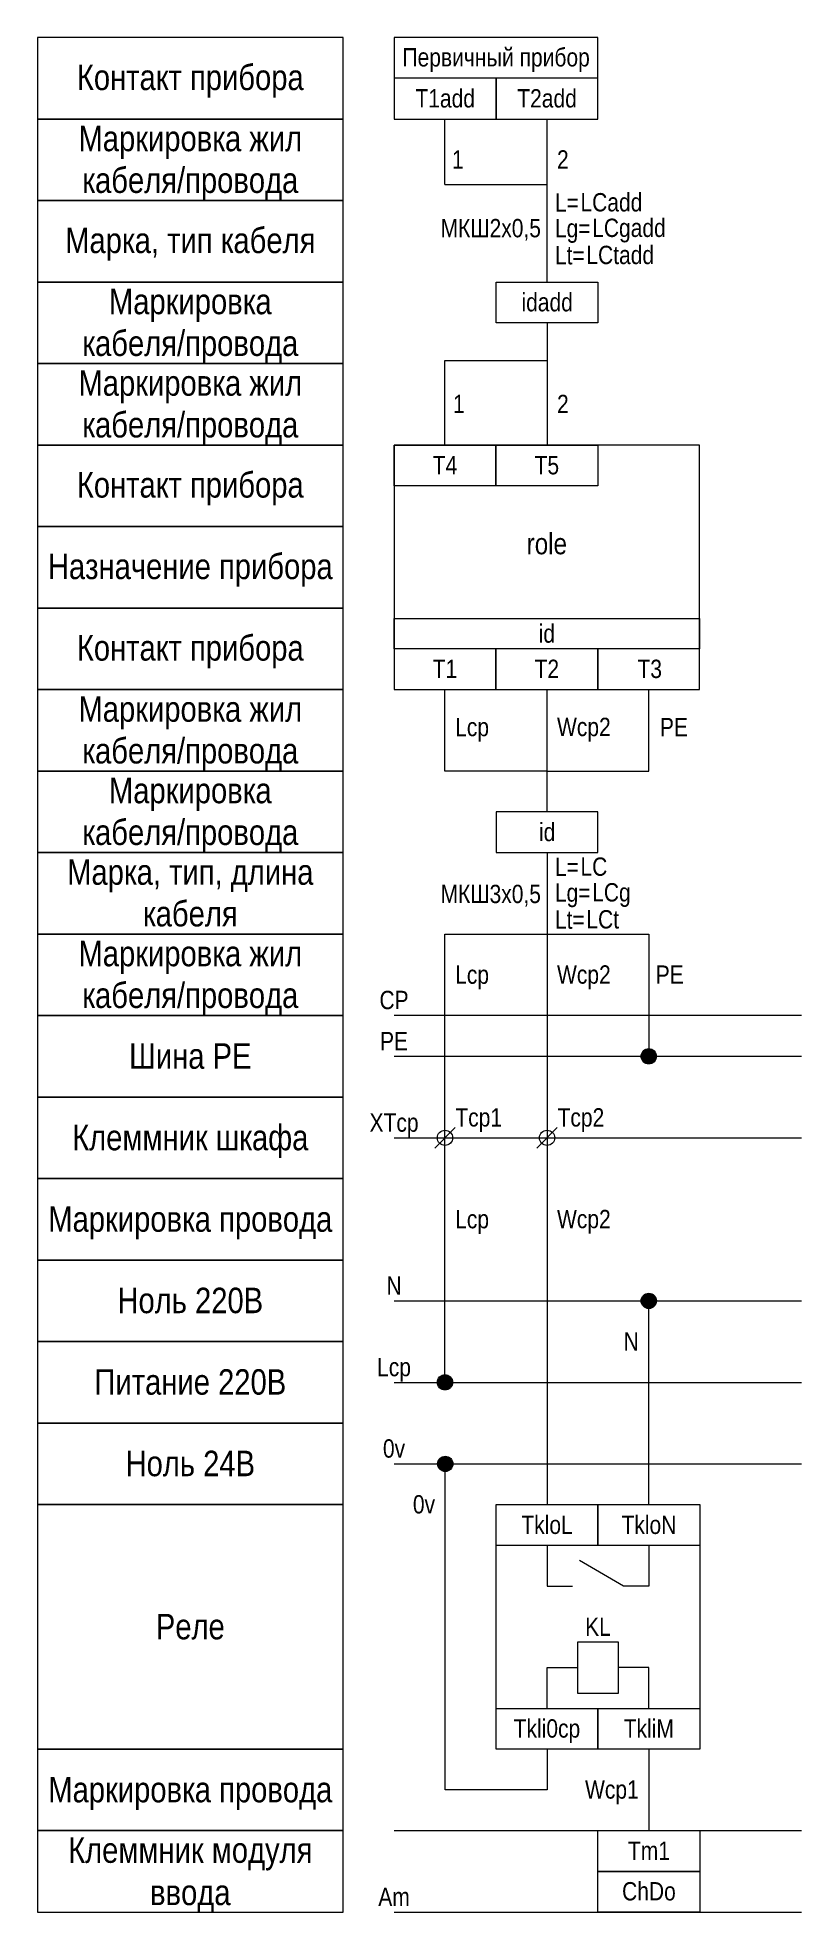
# Model space of a CAD drawing. Header units: millimetres. Extents: x 20 to 95, y -189 to -5.
import ezdxf

# ---------------------------------------------------------------- set-up
doc = ezdxf.new("R2010")
doc.units = ezdxf.units.MM
doc.header["$MEASUREMENT"] = 0
doc.linetypes.add('1_1', pattern=[2000, 1000, -1000])
doc.linetypes.add('4_2_1_2', pattern=[6702.777624, 3527.777672, -1763.888836, 0, -1411.111116])
for name, color, linetype in [('cp_names', 7, 'Continuous'), ('cp_params_do', 7, 'Continuous'), ('cp_static_do', 7, 'Continuous'), ('id_names', 7, 'Continuous'), ('id_params_do', 7, 'Continuous'), ('id_static_do', 7, 'Continuous')]:
    doc.layers.add(name, color=color, linetype=linetype)
doc.styles.add('СГЕНЕРИР_СТИЛЬ_1', font='')
doc.styles.get('СГЕНЕРИР_СТИЛЬ_1').set_extended_font_data('Arial Narrow')

msp = doc.modelspace()

# ---------------------------------------------------------------- hatches: boundary and pattern name
at = {"layer": 'cp_static_do', "linetype": 'Continuous', "lineweight": 0, "true_color": 0x000000}
for points in [[(79.25, -105), (79.31, -105.29), (79.47, -105.53), (79.71, -105.69), (80, -105.75), (80.29, -105.69), (80.53, -105.53), (80.69, -105.29), (80.75, -105), (80.69, -104.71), (80.53, -104.47), (80.29, -104.31), (80, -104.25), (79.71, -104.31), (79.47, -104.47), (79.31, -104.71)], [(79.26, -129), (79.32, -129.28), (79.48, -129.53), (79.73, -129.69), (80.01, -129.75), (80.3, -129.69), (80.54, -129.53), (80.71, -129.28), (80.76, -129), (80.71, -128.71), (80.54, -128.47), (80.3, -128.3), (80.01, -128.25), (79.73, -128.3), (79.48, -128.47), (79.32, -128.71)], [(59.25, -137), (59.3, -137.29), (59.47, -137.53), (59.71, -137.69), (60, -137.75), (60.28, -137.69), (60.53, -137.53), (60.69, -137.29), (60.75, -137), (60.69, -136.71), (60.53, -136.47), (60.28, -136.31), (60, -136.25), (59.71, -136.31), (59.47, -136.47), (59.3, -136.71)], [(59.28, -145), (59.34, -145.28), (59.5, -145.53), (59.75, -145.69), (60.03, -145.75), (60.32, -145.69), (60.56, -145.53), (60.73, -145.28), (60.78, -145), (60.73, -144.71), (60.56, -144.47), (60.32, -144.3), (60.03, -144.25), (59.75, -144.3), (59.5, -144.47), (59.34, -144.71)]]:
    msp.add_hatch(color=18, dxfattribs=at).paths.add_polyline_path(points)

# ---------------------------------------------------------------- linework, layer by layer
at = {"layer": 'cp_names', "color": 7, "linetype": 'Continuous', "lineweight": 15, "ltscale": 100}
for points in [[(20, -101), (50, -101), (50, -93), (20, -93)], [(20, -109), (50, -109), (50, -101), (20, -101)], [(20, -117), (50, -117), (50, -109), (20, -109)], [(20, -125), (50, -125), (50, -117), (20, -117)], [(20, -133), (50, -133), (50, -125), (20, -125)], [(20, -141), (50, -141), (50, -133), (20, -133)], [(20, -149), (50, -149), (50, -141), (20, -141)], [(20, -173), (50, -173), (50, -149), (20, -149)], [(20, -181), (50, -181), (50, -173), (20, -173)], [(20, -189), (50, -189), (50, -181), (20, -181)]]:
    msp.add_lwpolyline(points, close=True, dxfattribs=at)
at = {"layer": 'cp_static_do', "color": 7, "linetype": 'Continuous', "lineweight": 15, "ltscale": 100}
for p, q in [((70.02, -93), (70.02, -149)), ((55, -105), (95, -105)), ((59, -114), (61, -112)), ((69.02, -114), (71.02, -112)), ((55, -129), (95, -129)), ((80.01, -149), (80.01, -129.75)), ((55, -137), (95, -137)), ((55, -145), (95, -145)), ((80.02, -173), (80.02, -181)), ((55, -181), (95, -181)), ((55, -189), (95, -189))]:
    msp.add_line(p, q, dxfattribs=at)
at = {"layer": 'cp_static_do', "color": 7, "linetype": '1_1', "lineweight": 15, "ltscale": 100}
msp.add_line((95, -101), (55, -101), dxfattribs=at)
at = {"layer": 'cp_static_do', "color": 7, "linetype": '4_2_1_2', "lineweight": 15, "ltscale": 100}
msp.add_line((55, -113), (95, -113), dxfattribs=at)
at = {"layer": 'cp_static_do', "color": 7, "linetype": 'Continuous', "lineweight": 15, "ltscale": 100, "flags": 128}
for points in [[(60, -136.25), (60, -93), (80, -93), (80, -104.25)], [(70.02, -173), (70.02, -176.99), (60.03, -176.99), (60.03, -145.75)]]:
    msp.add_lwpolyline(points, dxfattribs=at)
at = {"layer": 'cp_static_do', "color": 7, "linetype": 'Continuous', "lineweight": 15, "ltscale": 100}
for points in [[(65.02, -149), (85.02, -149), (85.02, -173), (65.02, -173)], [(65.02, -149), (75.02, -149), (75.02, -153), (65.02, -153)], [(75.02, -149), (85.02, -149), (85.02, -153), (75.02, -153)], [(73.02, -162.5), (73.02, -167.5), (77.02, -167.5), (77.02, -162.5)], [(65.02, -169), (75.02, -169), (75.02, -173), (65.02, -173)], [(75.02, -169), (85.02, -169), (85.02, -173), (75.02, -173)], [(75.02, -181), (85.02, -181), (85.02, -185), (75.02, -185)], [(75.02, -185), (85.02, -185), (85.02, -189), (75.02, -189)]]:
    msp.add_lwpolyline(points, close=True, dxfattribs=at)
for points in [[(70.02, -153), (70.02, -157), (72.52, -157)], [(80.02, -153), (80.02, -157), (77.52, -157), (73.19, -154.5)], [(70.02, -169), (70.02, -165), (73.02, -165)], [(80.02, -169), (80.02, -165), (77.02, -165)]]:
    msp.add_lwpolyline(points, dxfattribs=at)
for centre in [(80, -105), (60, -113), (70.02, -113), (80.01, -129), (60, -137), (60.03, -145)]:
    msp.add_circle(centre, 0.75, dxfattribs=at)
at = {"layer": 'id_names', "color": 7, "linetype": 'Continuous', "lineweight": 15, "ltscale": 100}
for points in [[(20, -13), (50, -13), (50, -5), (20, -5)], [(20, -21), (50, -21), (50, -13), (20, -13)], [(20, -29), (50, -29), (50, -21), (20, -21)], [(20, -37), (50, -37), (50, -29), (20, -29)], [(20, -45), (50, -45), (50, -37), (20, -37)], [(20, -53), (50, -53), (50, -45), (20, -45)], [(20, -61), (50, -61), (50, -53), (20, -53)], [(20, -69), (50, -69), (50, -61), (20, -61)], [(20, -77), (50, -77), (50, -69), (20, -69)], [(20, -85), (50, -85), (50, -77), (20, -77)], [(20, -93), (50, -93), (50, -85), (20, -85)]]:
    msp.add_lwpolyline(points, close=True, dxfattribs=at)
at = {"layer": 'id_params_do', "color": 7, "linetype": 'Continuous', "lineweight": 15, "flags": 128}
msp.add_lwpolyline([(55, -62.04), (85, -62.04), (85, -65), (55, -65)], close=True, dxfattribs=at)
at = {"layer": 'id_static_do', "color": 7, "linetype": 'Continuous', "lineweight": 15, "ltscale": 100}
for p, q in [((60, -19.43), (60, -13)), ((60, -19.43), (70.03, -19.43)), ((70.03, -33), (70.03, -45)), ((60, -45), (60, -36.7)), ((60, -36.7), (70.03, -36.7)), ((70.03, -81), (70.03, -69)), ((70.02, -85), (70.02, -93))]:
    msp.add_line(p, q, dxfattribs=at)
for points in [[(55.02, -13), (75.02, -13), (75.02, -5), (55.02, -5)], [(55.02, -13), (65.02, -13), (65.02, -9), (55.02, -9)], [(65.02, -13), (75.02, -13), (75.02, -9), (65.02, -9)], [(65.02, -29), (75.02, -29), (75.02, -33), (65.02, -33)], [(55, -69), (85, -69), (85, -45), (55, -45)], [(55, -45), (65, -45), (65, -49), (55, -49)], [(65, -45), (75, -45), (75, -49), (65, -49)], [(55, -69), (65, -69), (65, -65), (55, -65)], [(65, -69), (75, -69), (75, -65), (65, -65)], [(75, -69), (85, -69), (85, -65), (75, -65)], [(65.02, -85), (75.02, -85), (75.02, -81), (65.02, -81)]]:
    msp.add_lwpolyline(points, close=True, dxfattribs=at)
for points in [[(70.03, -29), (70.02, -13)], [(70.03, -77), (60, -77), (60, -69)], [(70.03, -77), (80, -77), (80, -69)]]:
    msp.add_lwpolyline(points, dxfattribs=at)

# ---------------------------------------------------------------- texts
at = {"layer": 'cp_names', "color": 7, "linetype": 'Continuous', "lineweight": 15, "char_height": 2.5, "attachment_point": 2, "style": 'СГЕНЕРИР_СТИЛЬ_1'}
for s, insert, line_spacing_factor in [('\\A1;{\\pqc;\\fArial Narrow|b0|i0|c204|p34;Маркировка жил\\P\\pqc;\\fArial Narrow|b0|i0|c204|p34;кабеля/провода}', (35, -93.66), 0.982786), ('\\A1;{\\pqc;\\fArial Narrow|b0|i0|c204|p34;Клеммник модуля\\P\\pqc;\\fArial Narrow|b0|i0|c204|p34;ввода}', (35, -181.66), 0.996136)]:
    msp.add_mtext(s, dxfattribs=dict(at, insert=insert, line_spacing_factor=line_spacing_factor))
for s, insert in [('\\A1;{\\pqc;\\fArial Narrow|b0|i0|c204|p34;Шина PE}', (35, -103.72)), ('\\A1;{\\pqc;\\fArial Narrow|b0|i0|c204|p34;Клеммник\\fArial Narrow|b0|i0|c204|p34; шкафа}', (35, -111.72)), ('\\A1;{\\pqc;\\fArial Narrow|b0|i0|c204|p34;Маркировка \\fArial Narrow|b0|i0|c204|p34;провода}', (35, -119.72)), ('\\A1;{\\pqc;\\fArial Narrow|b0|i0|c204|p34;Ноль 220В}', (35, -127.71)), ('\\A1;{\\pqc;\\fArial Narrow|b0|i0|c204|p34;Питание\\fArial Narrow|b0|i0|c204|p34; 220В}', (35, -135.71)), ('\\A1;{\\pqc;\\fArial Narrow|b0|i0|c204|p34;Ноль \\fArial Narrow|b0|i0|c204|p34;24В}', (35, -143.71)), ('\\A1;{\\pqc;\\fArial Narrow|b0|i0|c204|p34;Реле}', (35, -159.72)), ('\\A1;{\\pqc;\\fArial Narrow|b0|i0|c204|p34;Маркировка \\fArial Narrow|b0|i0|c204|p34;провода}', (35, -175.72))]:
    msp.add_mtext(s, dxfattribs=dict(at, insert=insert))
at = {"layer": 'cp_params_do', "color": 7, "linetype": 'Continuous', "lineweight": 15, "char_height": 1.8, "style": 'СГЕНЕРИР_СТИЛЬ_1'}
for s, insert, attachment_point in [('\\A1;{\\pql;\\fArial Narrow|b0|i0|c204|p34;Lcp}', (61, -96.08), 1), ('\\A1;{\\pql;\\fArial Narrow|b0|i0|c204|p34;Wcp\\fArial Narrow|b0|i0|c204|p34;2}', (71, -96.07), 1), ('\\A1;{\\pqc;\\fArial Narrow|b0|i0|c204|p34;CP}', (55, -98.57), 2), ('\\A1;{\\pql;\\fArial Narrow|b0|i0|c204|p34;Tcp1}', (61.02, -110.09), 1), ('\\A1;{\\pql;\\fArial Narrow|b0|i0|c204|p34;Tcp\\fArial Narrow|b0|i0|c204|p34;2}', (71.05, -110.09), 1), ('\\A1;{\\pqc;\\fArial Narrow|b0|i0|c204|p34;XTcp}', (55, -110.6), 2), ('\\A1;{\\pql;\\fArial Narrow|b0|i0|c204|p34;L\\fArial Narrow|b0|i0|c204|p34;cp}', (61, -120.08), 1), ('\\A1;{\\pql;\\fArial Narrow|b0|i0|c204|p34;Wcp\\fArial Narrow|b0|i0|c204|p34;2}', (71, -120.07), 1), ('\\A1;{\\pqc;\\fArial Narrow|b0|i0|c204|p34;Lcp}', (55, -134.6), 2), ('\\A1;{\\pqc;\\fArial Narrow|b0|i0|c204|p34;0\\fArial Narrow|b0|i0|c204|p34;v}', (55, -142.59), 2), ('\\A1;{\\pqr;\\fArial Narrow|b0|i0|c204|p34;0\\fArial Narrow|b0|i0|c204|p34;v}', (59.03, -148.07), 3), ('\\A1;{\\pqc;\\fArial Narrow|b0|i0|c204|p34;Tkl\\fArial Narrow|b0|i0|c204|p34;o\\fArial Narrow|b0|i0|c204|p34;L}', (70.02, -150.08), 2), ('\\A1;{\\pqc;\\fArial Narrow|b0|i0|c204|p34;Тkl\\fArial Narrow|b0|i0|c204|p34;o\\fArial Narrow|b0|i0|c204|p34;N}', (80.02, -150.08), 2), ('\\A1;{\\pqc;\\fArial Narrow|b0|i0|c204|p34;KL}', (75.02, -160.08), 2), ('\\A1;{\\pqc;\\fArial Narrow|b0|i0|c204|p34;Тkl\\fArial Narrow|b0|i0|c204|p34;i\\fArial Narrow|b0|i0|c204|p34;0cp}', (70.01, -170.07), 2), ('\\A1;{\\pqc;\\fArial Narrow|b0|i0|c204|p34;Tkl\\fArial Narrow|b0|i0|c204|p34;i\\fArial Narrow|b0|i0|c204|p34;M}', (80.01, -170.08), 2), ('\\A1;{\\pqr;\\fArial Narrow|b0|i0|c204|p34;Wcp\\fArial Narrow|b0|i0|c204|p34;1}', (79.02, -176.06), 3), ('\\A1;{\\pqc;\\fArial Narrow|b0|i0|c204|p34;Tm1}', (80.02, -182.07), 2), ('\\A1;{\\pqc;\\fArial Narrow|b0|i0|c204|p34;Am}', (55, -186.6), 2), ('\\A1;{\\pqc;\\fArial Narrow|b0|i0|c204|p34;Ch\\fArial Narrow|b0|i0|c204|p34;Do}', (80.02, -186.05), 2)]:
    msp.add_mtext(s, dxfattribs=dict(at, insert=insert, attachment_point=attachment_point))
at = {"layer": 'cp_static_do', "color": 7, "linetype": 'Continuous', "lineweight": 15, "char_height": 1.8, "style": 'СГЕНЕРИР_СТИЛЬ_1'}
for s, insert, attachment_point in [('\\A1;{\\pqr;\\fArial Narrow|b0|i0|c204|p34;PE}', (83.44, -96.08), 3), ('\\A1;{\\pqc;\\fArial Narrow|b0|i0|c204|p34;PE}', (55, -102.6), 2), ('\\A1;{\\pqc;\\fArial Narrow|b0|i0|c204|p34;N}', (55, -126.6), 2), ('\\A1;{\\pqr;\\fArial Narrow|b0|i0|c204|p34;N}', (79.02, -132.08), 3)]:
    msp.add_mtext(s, dxfattribs=dict(at, insert=insert, attachment_point=attachment_point))
at = {"layer": 'id_names', "color": 7, "linetype": 'Continuous', "lineweight": 15, "char_height": 2.5, "attachment_point": 2, "style": 'СГЕНЕРИР_СТИЛЬ_1'}
for s, insert in [('\\A1;{\\pqc;\\fArial Narrow|b0|i0|c204|p34;Контакт прибора}', (35, -7.66)), ('\\A1;{\\pqc;\\fArial Narrow|b0|i0|c204|p34;Марка, тип кабеля}', (35, -23.66)), ('\\A1;{\\pqc;\\fArial Narrow|b0|i0|c204|p34;Контакт прибора}', (35, -47.66)), ('\\A1;{\\pqc;\\fArial Narrow|b0|i0|c204|p34;Назначение прибора}', (35, -55.66)), ('\\A1;{\\pqc;\\fArial Narrow|b0|i0|c204|p34;Контакт прибора}', (35, -63.66))]:
    msp.add_mtext(s, dxfattribs=dict(at, insert=insert))
for s, insert, line_spacing_factor in [('\\A1;{\\pqc;\\fArial Narrow|b0|i0|c204|p34;Маркировка жил\\P\\pqc;\\fArial Narrow|b0|i0|c204|p34;кабеля/провода}', (35, -13.66), 0.982786), ('\\A1;{\\pqc;\\fArial Narrow|b0|i0|c204|p34;Маркировка\\P\\pqc;\\fArial Narrow|b0|i0|c204|p34;кабеля/провода}', (35, -29.66), 0.982786), ('\\A1;{\\pqc;\\fArial Narrow|b0|i0|c204|p34;Маркировка жил\\P\\pqc;\\fArial Narrow|b0|i0|c204|p34;кабеля/провода}', (35, -37.66), 0.982786), ('\\A1;{\\pqc;\\fArial Narrow|b0|i0|c204|p34;Маркировка жил\\P\\pqc;\\fArial Narrow|b0|i0|c204|p34;кабеля/провода}', (35, -69.66), 0.982786), ('\\A1;{\\pqc;\\fArial Narrow|b0|i0|c204|p34;Маркировка\\P\\pqc;\\fArial Narrow|b0|i0|c204|p34;кабеля/провода}', (35, -77.66), 0.982786), ('\\A1;{\\pqc;\\fArial Narrow|b0|i0|c204|p34;Марка, тип\\fArial Narrow|b0|i0|c204|p34;, длина\\P\\pqc;\\fArial Narrow|b0|i0|c204|p34;кабеля}', (35, -85.66), 0.98101)]:
    msp.add_mtext(s, dxfattribs=dict(at, insert=insert, line_spacing_factor=line_spacing_factor))
at = {"layer": 'id_params_do', "color": 7, "linetype": 'Continuous', "lineweight": 15, "char_height": 1.8, "style": 'СГЕНЕРИР_СТИЛЬ_1'}
for s, insert, attachment_point in [('\\A1;{\\pql;\\fArial Narrow|b0|i0|c204|p34;LC\\fArial Narrow|b0|i0|c204|p34;add}', (73.3, -20.27), 1), ('\\A1;{\\pql;\\fArial Narrow|b0|i0|c204|p34;LCg\\fArial Narrow|b0|i0|c204|p34;add}', (74.45, -22.78), 1), ('\\A1;{\\pql;\\fArial Narrow|b0|i0|c204|p34;LCt\\fArial Narrow|b0|i0|c204|p34;add}', (73.88, -25.44), 1), ('\\A1;{\\pqc;\\fArial Narrow|b0|i0|c204|p34;id\\fArial Narrow|b0|i0|c204|p34;add}', (70.03, -30.08), 2), ('\\A1;{\\pqc;\\fArial Narrow|b0|i0|c204|p34;i\\fArial Narrow|b0|i0|c204|p34;d}', (70, -62.6), 2), ('\\A1;{\\pql;\\fArial Narrow|b0|i0|c204|p34;Wcp\\fArial Narrow|b0|i0|c204|p34;2}', (71, -71.77), 1), ('\\A1;{\\pql;\\fArial Narrow|b0|i0|c204|p34;Lcp}', (61, -71.78), 1), ('\\A1;{\\pqc;\\fArial Narrow|b0|i0|c204|p34;id}', (70.03, -82.08), 2), ('\\A1;{\\pql;\\fArial Narrow|b0|i0|c204|p34;LC}', (73.3, -85.48), 1), ('\\A1;{\\pql;\\fArial Narrow|b0|i0|c204|p34;LCg}', (74.45, -88), 1), ('\\A1;{\\pql;\\fArial Narrow|b0|i0|c204|p34;LCt}', (73.88, -90.65), 1)]:
    msp.add_mtext(s, dxfattribs=dict(at, insert=insert, attachment_point=attachment_point))
at = {"layer": 'id_params_do', "color": 7, "linetype": 'Continuous', "lineweight": 15, "insert": (70, -53.65), "char_height": 2.0728, "width": 30, "attachment_point": 2, "style": 'СГЕНЕРИР_СТИЛЬ_1'}
msp.add_mtext('\\A1;{\\pqc;\\fArial Narrow|b0|i0|c204|p34;role}', dxfattribs=at)
at = {"layer": 'id_static_do', "color": 7, "linetype": 'Continuous', "lineweight": 15, "char_height": 1.8, "style": 'СГЕНЕРИР_СТИЛЬ_1'}
for s, insert, attachment_point in [('\\A1;{\\pqc;\\fArial Narrow|b0|i0|c204|p34;Первичный прибор}', (65.02, -6.04), 2), ('\\A1;{\\pqc;\\fArial Narrow|b0|i0|c204|p34;T\\fArial Narrow|b0|i0|c204|p34;1\\fArial Narrow|b0|i0|c204|p34;add}', (60.02, -10.07), 2), ('\\A1;{\\pqc;\\fArial Narrow|b0|i0|c204|p34;T2add}', (70.02, -10.07), 2), ('\\A1;{\\pql;\\fArial Narrow|b0|i0|c204|p34;1}', (60.69, -16.07), 1), ('\\A1;{\\pql;\\fArial Narrow|b0|i0|c204|p34;2}', (71, -16.07), 1), ('\\A1;{\\pql;\\fArial Narrow|b0|i0|c204|p34;L=}', (70.79, -20.3), 1), ('\\A1;{\\pql;\\fArial Narrow|b0|i0|c204|p34;Lg=}', (70.79, -22.82), 1), ('\\A1;{\\pql;\\fArial Narrow|b0|i0|c204|p34;Lt=}', (70.79, -25.47), 1), ('\\A1;{\\pql;\\fArial Narrow|b0|i0|c204|p34;1}', (60.78, -40.07), 1), ('\\A1;{\\pql;\\fArial Narrow|b0|i0|c204|p34;2}', (71, -40.07), 1), ('\\A1;{\\pqc;\\fArial Narrow|b0|i0|c204|p34;T4}', (60, -46.08), 2), ('\\A1;{\\pqc;\\fArial Narrow|b0|i0|c204|p34;T5}', (70, -46.08), 2), ('\\A1;{\\pqc;\\fArial Narrow|b0|i0|c204|p34;T1}', (60, -66.07), 2), ('\\A1;{\\pqc;\\fArial Narrow|b0|i0|c204|p34;T2}', (70, -66.07), 2), ('\\A1;{\\pqc;\\fArial Narrow|b0|i0|c204|p34;T3}', (80.1, -66.07), 2), ('\\A1;{\\pqr;\\fArial Narrow|b0|i0|c204|p34;PE}', (83.85, -71.78), 3), ('\\A1;{\\pql;\\fArial Narrow|b0|i0|c204|p34;L=}', (70.79, -85.51), 1), ('\\A1;{\\pql;\\fArial Narrow|b0|i0|c204|p34;Lg=}', (70.79, -88.03), 1), ('\\A1;{\\pql;\\fArial Narrow|b0|i0|c204|p34;Lt=}', (70.79, -90.68), 1)]:
    msp.add_mtext(s, dxfattribs=dict(at, insert=insert, attachment_point=attachment_point))
at = {"layer": 'id_static_do', "color": 7, "linetype": 'Continuous', "lineweight": 40, "char_height": 1.8, "attachment_point": 1, "style": 'СГЕНЕРИР_СТИЛЬ_1'}
for s, insert in [('\\A1;{\\pql;\\fArial Narrow|b0|i0|c204|p34;МКШ2х0,5}', (59.57, -22.81)), ('\\A1;{\\pql;\\fArial Narrow|b0|i0|c204|p34;МКШ3х0,5}', (59.57, -88.16))]:
    msp.add_mtext(s, dxfattribs=dict(at, insert=insert))

doc.saveas('drawing.dxf')
